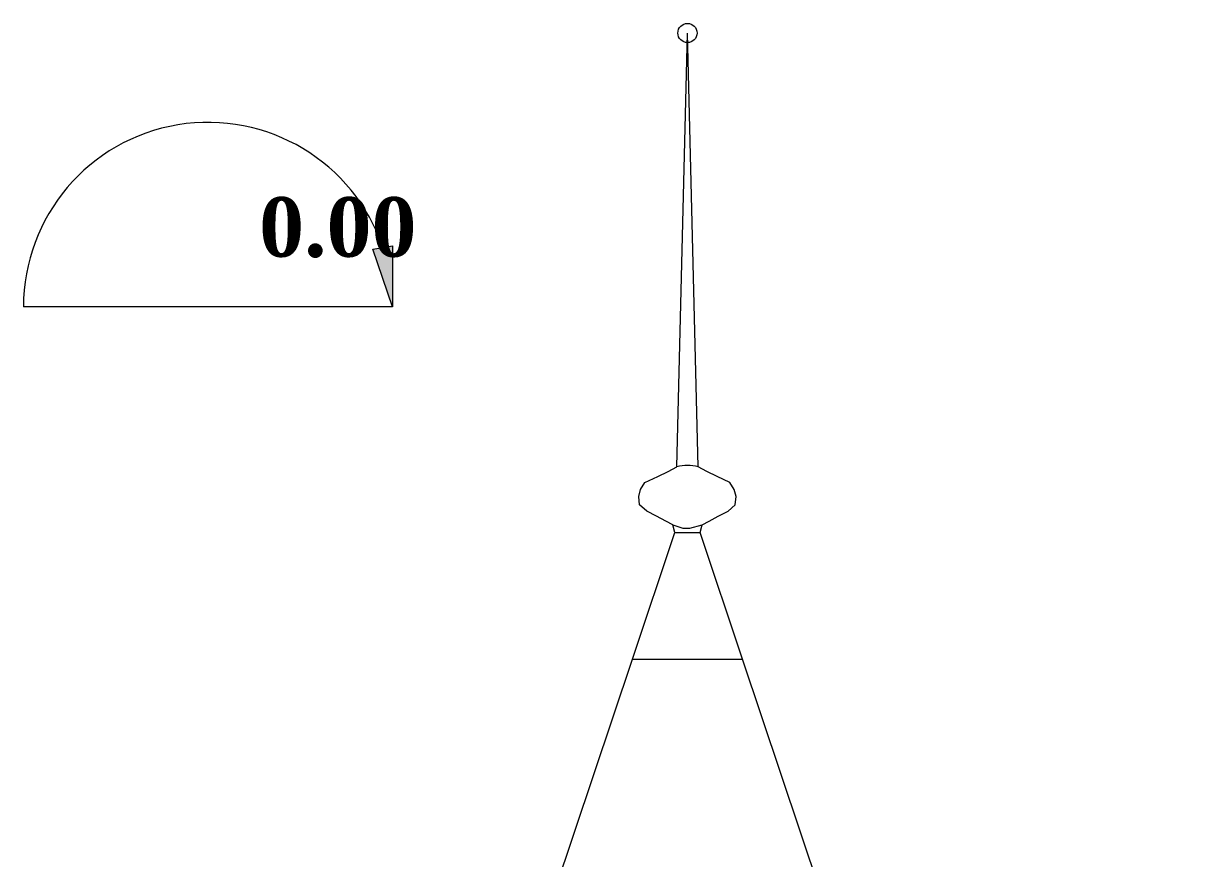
# Model space of a CAD drawing. Header units: millimetres. Extents: x -17502 to -16646, y 1856 to 2034.
# Drawn here: x -17141.664 to -17138.314, y 1871.758 to 1874.143 of the extents above; entities that cross this region are included whole.
import ezdxf

# ---------------------------------------------------------------- set-up
doc = ezdxf.new("R2010")
doc.units = ezdxf.units.MM
doc.layers.get('0').update_dxf_attribs({"lineweight": 9})
doc.layers.add('COUPE', color=7, linetype='Continuous', lineweight=9)
doc.styles.get("Standard").update_dxf_attribs({"font": 'times.ttf'})

msp = doc.modelspace()

# ---------------------------------------------------------------- hatches: boundary and pattern name
at = {"lineweight": 9}
h = msp.add_hatch(color=1, dxfattribs=at)
h.dxf.hatch_style = 1
h.paths.add_polyline_path([(-17140.6663, 1873.498), (-17140.6096, 1873.5075), (-17140.6096, 1873.3334)])

# ---------------------------------------------------------------- linework, layer by layer
for p, q in [((-17140.6663, 1873.498), (-17140.6096, 1873.5075)), ((-17140.6096, 1873.3334), (-17140.6663, 1873.498)), ((-17140.6096, 1873.5075), (-17140.6096, 1873.3334))]:
    msp.add_line(p, q, dxfattribs=at)
for points in [[(-17139.925, 1872.3276), (-17139.8039, 1872.6891), (-17139.8094, 1872.7113), (-17139.8297, 1872.7214), (-17139.8557, 1872.7359), (-17139.884, 1872.7503), (-17139.9043, 1872.7684), (-17139.9064, 1872.7923), (-17139.9014, 1872.8118), (-17139.889, 1872.8321), (-17139.8528, 1872.8487), (-17139.8232, 1872.8632), (-17139.7985, 1872.8762), (-17139.7677, 1874.1157)], [(-17139.6104, 1872.3276), (-17139.7315, 1872.6891), (-17139.726, 1872.7113), (-17139.7057, 1872.7214), (-17139.6797, 1872.7359), (-17139.6514, 1872.7503), (-17139.6312, 1872.7684), (-17139.629, 1872.7923), (-17139.6341, 1872.8118), (-17139.6464, 1872.8321), (-17139.6826, 1872.8487), (-17139.7123, 1872.8632), (-17139.7369, 1872.8762), (-17139.7677, 1874.1157)], [(-17139.8094, 1872.7113), (-17139.7812, 1872.7012), (-17139.7612, 1872.7012), (-17139.726, 1872.7113)], [(-17139.8039, 1872.6891), (-17139.7315, 1872.6891)], [(-17139.925, 1872.3276), (-17139.6104, 1872.3276)]]:
    msp.add_lwpolyline(points, dxfattribs=at)
at = {"color": 1, "lineweight": 9}
msp.add_lwpolyline([(-17140.6096, 1873.3334), (-17141.6639, 1873.3334)], dxfattribs=at)
at = {"lineweight": 9}
msp.add_circle((-17139.7677, 1874.1157), 0.0273, dxfattribs=at)
for centre, radius, start, end in [((-17141.1368, 1873.3334), 0.5271, 18.7537, 180), ((-17139.7677, 1872.7685), 0.112, 74.0274, 105.9726)]:
    msp.add_arc(centre, radius, start, end, dxfattribs=at)
at = {"layer": 'COUPE', "color": 7, "lineweight": 9}
for points in [[(-17140.7481, 1870.1451), (-17140.5894, 1870.3447), (-17139.925, 1872.3276)], [(-17138.314, 1869.5494), (-17138.946, 1870.3447), (-17139.6104, 1872.3276)]]:
    msp.add_lwpolyline(points, dxfattribs=at)

# ---------------------------------------------------------------- texts
at = {"lineweight": 9, "insert": (-17140.5415, 1873.6467), "char_height": 0.17, "width": 1.197611, "attachment_point": 3}
msp.add_mtext('{\\fTimes New Roman|b1|i0|c0|p18;\\C1;0.00}', dxfattribs=at)

doc.saveas('drawing.dxf')
